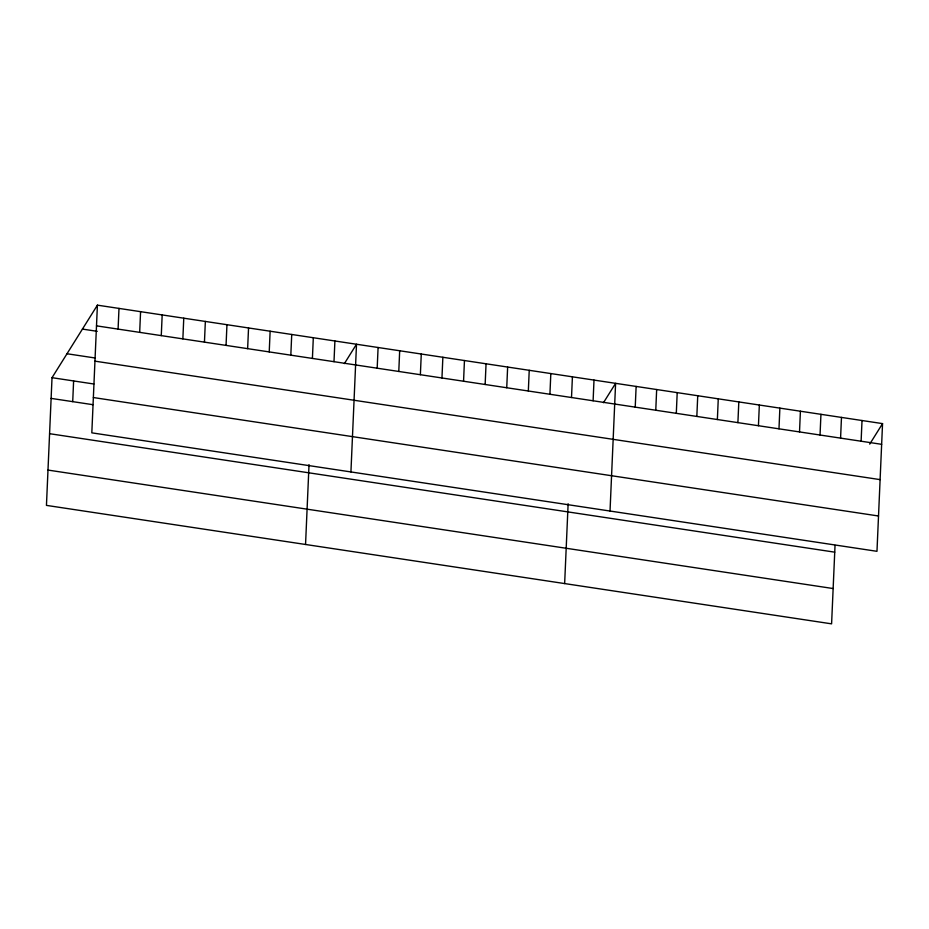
<?xml version="1.0" encoding="UTF-8"?>
<svg xmlns="http://www.w3.org/2000/svg" width="929" height="929" viewBox="0 0 929 929"><rect width="100%" height="100%" fill="white"/><g stroke="black" fill="none" stroke-linecap="round" stroke-linejoin="round"><path stroke-width="1.39" d="M97.406 305.153L91.82 432.844L876.976 551.315L882.55 423.612L97.406 305.153L52.024 377.685L46.45 505.388L831.594 623.847L835.032 545.369M72.717 401.642L73.612 380.948M118.088 329.11L118.993 308.405M139.675 332.361L140.581 311.668M161.274 335.624L162.18 314.919M182.862 338.876L183.768 318.182M204.45 342.139L205.355 321.434M226.049 345.391L226.955 324.697M247.637 348.654L248.542 327.949M269.224 351.905L270.13 331.212M290.823 355.168L291.729 334.475M312.411 358.431L313.317 337.726M305.548 544.475L309.032 464.639M333.999 361.683L334.904 340.989M350.93 471.944L356.504 344.241L344.38 363.622M377.186 368.198L378.091 347.504M398.785 371.461L399.679 350.756M420.372 374.712L421.278 354.019M441.96 377.975L442.866 357.27M463.559 381.227L464.454 360.533M485.147 384.49L486.053 363.785M506.735 387.741L507.64 367.048M528.334 391.004L529.228 370.299M549.922 394.256L550.827 373.563M571.509 397.519L572.415 376.826M564.646 583.575L568.13 503.739M593.108 400.782L594.003 380.077M610.028 511.031L615.602 383.34L603.478 402.71M635.227 407.134L636.133 386.429M655.769 410.235L656.664 389.53M676.3 413.324L677.206 392.63M696.831 416.424L697.737 395.731M717.374 419.525L718.268 398.831M737.905 422.625L738.81 401.92M758.436 425.726L759.341 405.021M778.978 428.826L779.872 408.121M799.509 431.915L800.415 411.222M820.04 435.016L820.946 414.322M840.582 438.116L841.477 417.411M861.113 441.217L862.019 420.512M869.718 444.132L882.55 423.612M96.5 325.847L881.644 444.317M82.426 329.087L97.266 331.328M67.004 353.752L95.339 358.025M94.955 361.16L880.1 479.619M52.024 377.685L93.864 384.002M93.364 397.542L878.52 516.001M51.118 398.39L92.958 404.696M49.585 433.692L834.73 552.163M47.994 470.074L833.139 588.545"/></g></svg>
